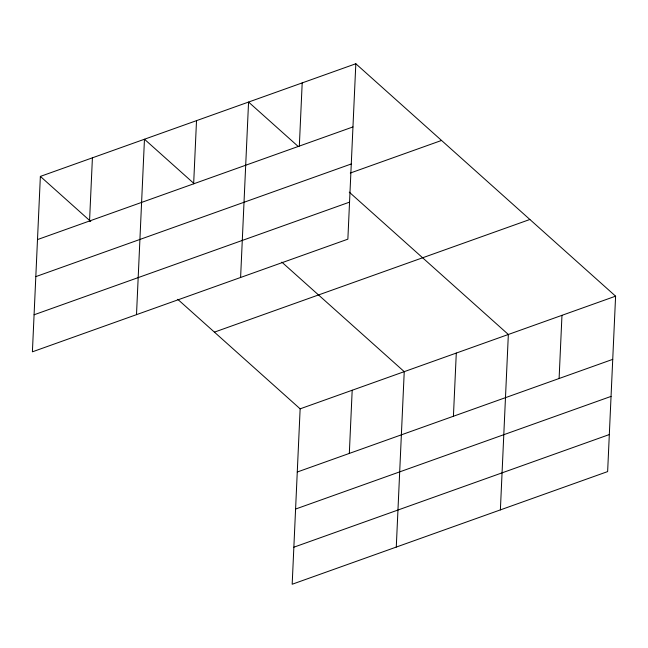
<?xml version="1.0" encoding="UTF-8"?>
<svg xmlns="http://www.w3.org/2000/svg" width="648" height="648" viewBox="0 0 648 648"><rect width="100%" height="100%" fill="white"/><g stroke="black" fill="none" stroke-linecap="round" stroke-linejoin="round"><path stroke-width="0.97" d="M40.362 176.41L32.4 351.824L347.863 239.169L355.825 63.755L40.362 176.41L90.744 221.486M89.546 221L92.413 157.82M136.501 314.644L144.464 139.231L194.1 183.635M193.647 183.821L196.514 120.65M240.602 277.474L248.565 102.06L298.202 146.464M299.327 146.084L302.195 82.912M177.738 299.319L300.137 408.831L292.175 584.245L607.638 471.59L615.6 296.176L355.825 63.755M349.321 453.422L352.188 390.242M396.276 547.066L404.239 371.652L281.839 262.14M453.422 416.243L456.289 353.071M500.378 509.895L508.348 334.481L349.264 192.148M559.103 378.505L561.97 315.333M37.495 239.582L352.958 126.935M35.818 276.623L351.273 163.968M350.293 173.048L441.547 140.454M34.085 314.782L349.539 202.136M214.415 332.132L529.878 219.478M300.137 408.831L615.6 296.176M297.27 472.011L612.733 359.356M295.593 509.045L611.048 396.398M293.86 547.204L609.314 434.557"/></g></svg>
